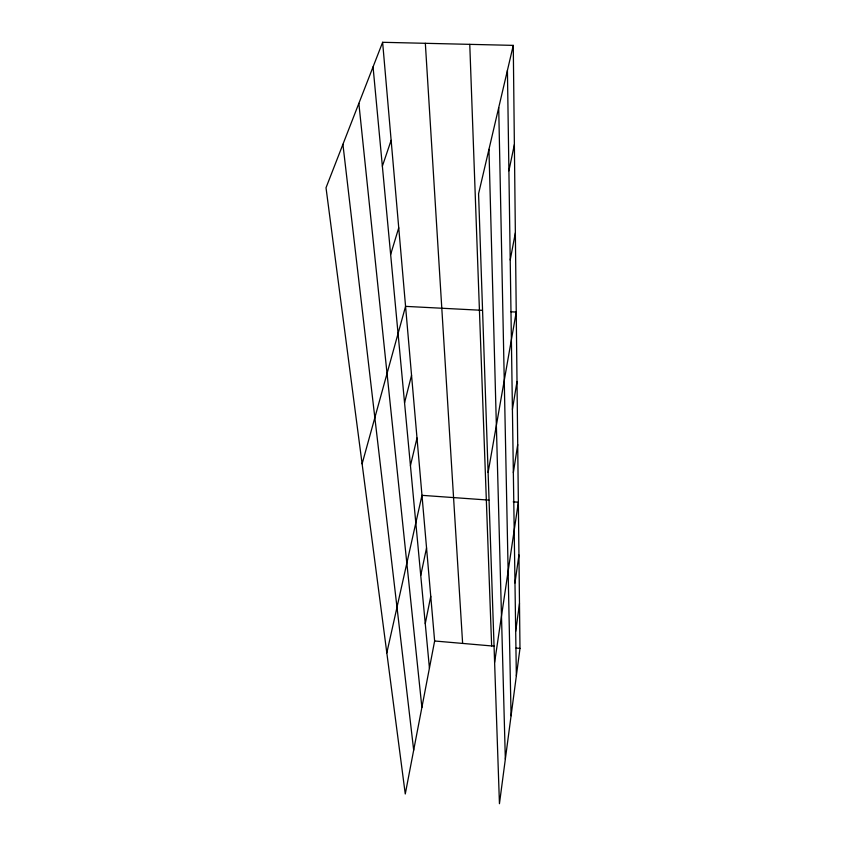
<?xml version="1.0" encoding="UTF-8"?>
<svg xmlns="http://www.w3.org/2000/svg" width="846" height="846" viewBox="0 0 846 846"><rect width="100%" height="100%" fill="white"/><g stroke="black" fill="none" stroke-linecap="round" stroke-linejoin="round"><path stroke-width="1.27" d="M513.268 45.377L519.983 648.396L499.447 803.7L478.572 193.745L513.268 45.377L382.625 42.3L326.017 187.759L405.266 793.982L434.633 640.993L382.625 42.3M515.69 631.338L519.486 603.579M514.971 582.957L518.947 555.008M494.614 662.386L518.355 502.217L513.236 501.847M513.342 472.681L517.71 444.615M512.412 409.453L517.012 381.504M488.11 472.47L516.24 312.068L510.984 311.804M510.212 259.997L515.362 232.862M425.252 623.661L430.751 596.303M508.901 170.818L514.379 144.518M420.737 575.428L426.543 547.901M386.823 652.858L421.974 495.333L488.893 500.113M410.437 465.649L417.004 438.027M404.547 402.802L411.547 375.307M362.109 463.841L405.562 306.368L482.061 310.313M390.641 254.487L398.741 227.817M382.36 166.165L391.138 140.33M434.633 640.993L494.223 646.164M516.113 648.057L519.983 648.396M342.916 144.328L413.683 750.138M358.852 103.381L421.89 707.415M373.054 66.887L429.43 668.129M425.337 43.305L462.625 643.425M469.763 44.352L491.642 645.942M488.946 149.372L505.337 759.158M498.717 107.601L511.069 715.779M507.42 70.419L516.346 675.912"/></g></svg>
